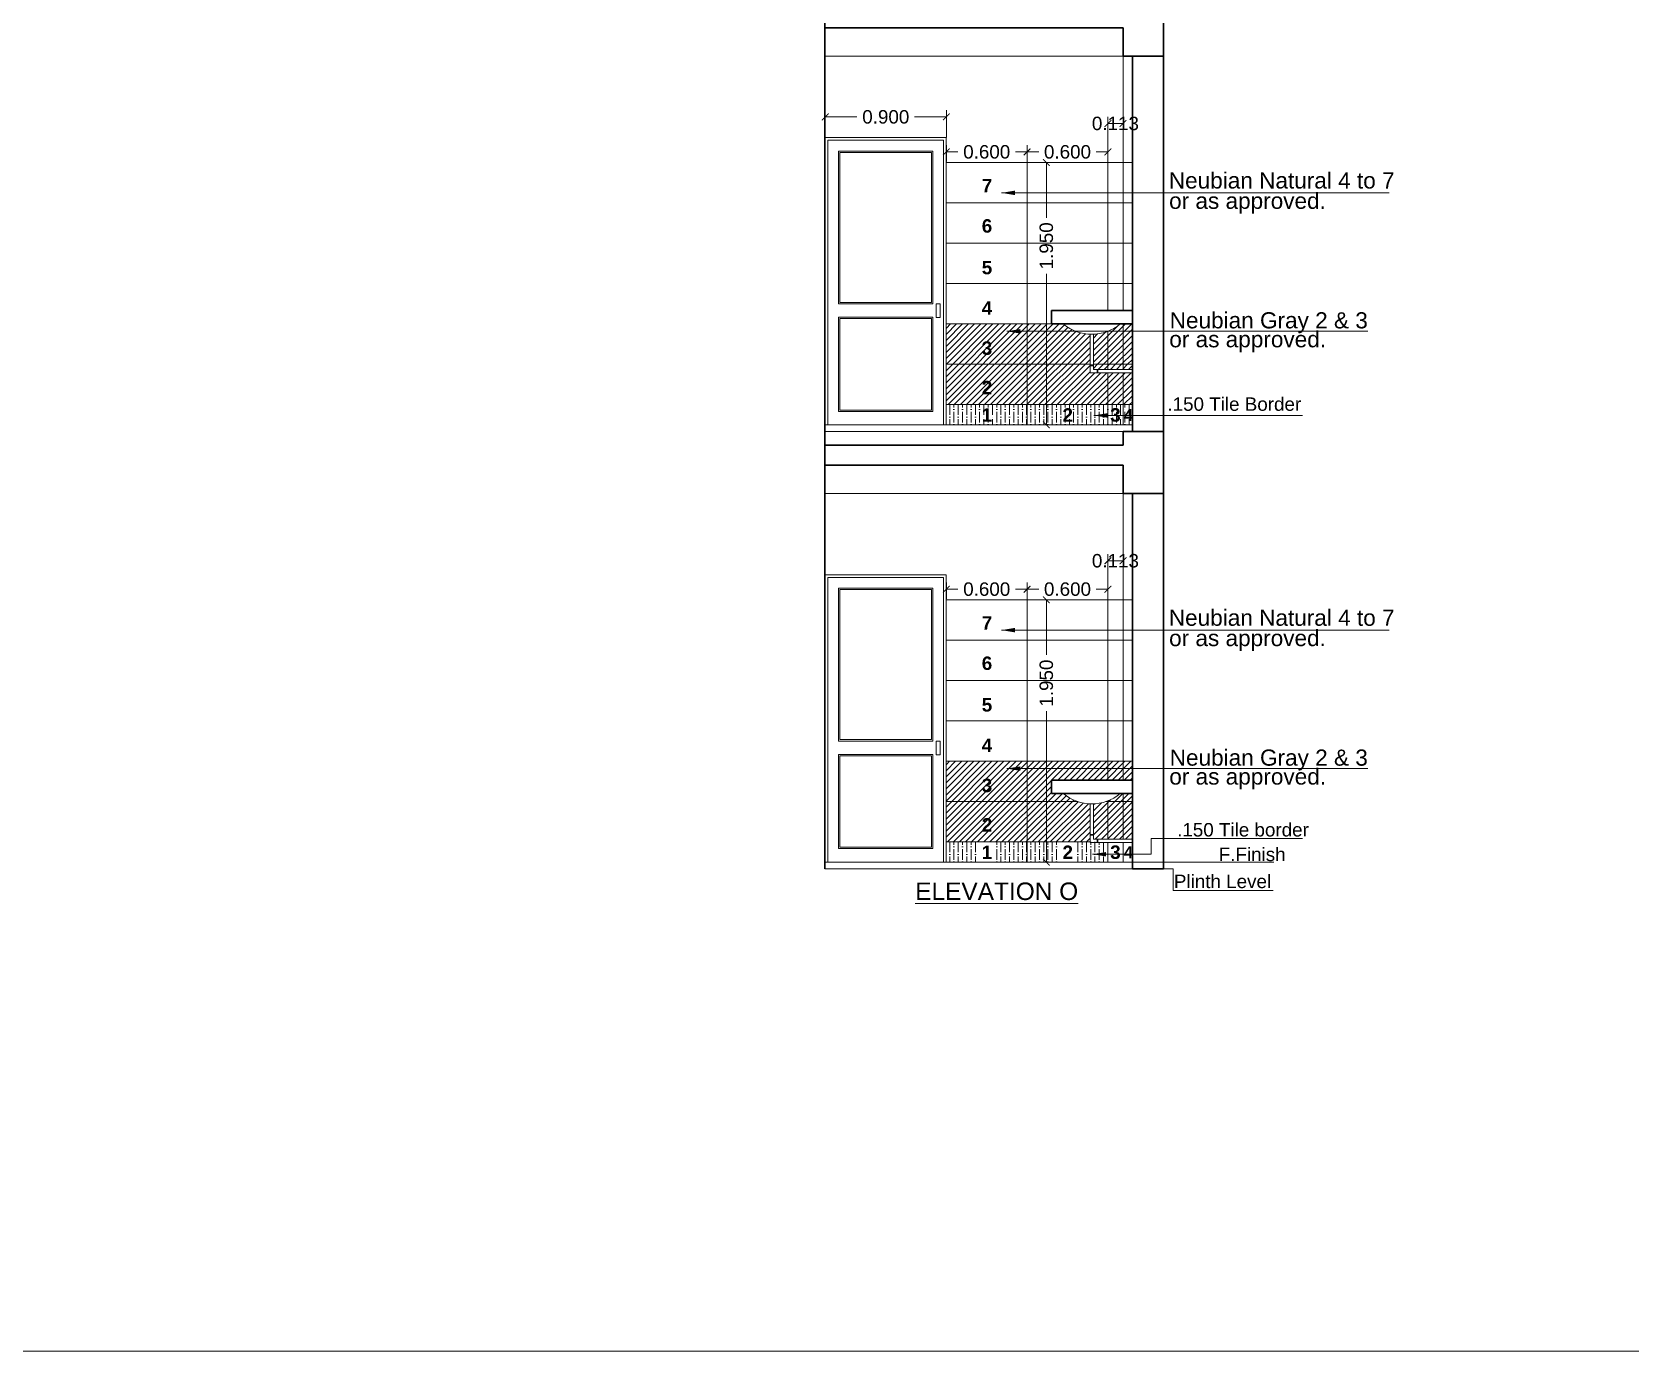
# Model space of a CAD drawing. Header units: millimetres. Extents: x 2733 to 5909, y 1038 to 2089.
# Drawn here: x 2879.37 to 2891.24, y 1038.23 to 1048.03 of the extents above; entities that cross this region are included whole.
import ezdxf

# ---------------------------------------------------------------- set-up
doc = ezdxf.new("R2010")
doc.units = ezdxf.units.MM
doc.header["$PDMODE"] = 35
doc.layers.get('0').update_dxf_attribs({"lineweight": 20})
doc.layers.get('Defpoints').update_dxf_attribs({"lineweight": 15})
for name, color, linetype, lineweight in [('beam', 43, 'Continuous', 20), ('Column', 251, 'Continuous', 30), ('DIM', 6, 'Continuous', 18), ('dim.1', 6, 'Continuous', 18), ('Door', 54, 'Continuous', 18), ('FLOOR FINISH', 10, 'Continuous', 15), ('FUR', 32, 'Continuous', 15), ('Hatch', 43, 'Continuous', 13), ('rcc', 5, 'Continuous', 30), ('slab', 150, 'Continuous', 30), ('TEXT', 7, 'Continuous', 15), ('Text-1', 240, 'Continuous', 15), ('TILE HATCH-2', 123, 'Continuous', 9), ('Tiles', 91, 'Continuous', 9), ('Tiles-Text', 230, 'Continuous', 18), ('Wall', 7, 'Continuous', 30), ('WALL TILE', 40, 'Continuous', 13)]:
    doc.layers.add(name, color=color, linetype=linetype, lineweight=lineweight)
doc.styles.add('dim-stylus bt', font='arial.ttf')
doc.styles.add('L120', font='arial.ttf', dxfattribs={"height": 0.6})
doc.styles.add('Tabrej', font='arial.ttf')
doc.dimstyles.new('DIMEN', dxfattribs={"dimtxt": 0.3, "dimasz": 0.25, "dimexe": 0.18, "dimexo": 0.0625, "dimgap": 0.09, "dimtad": 0, "dimdec": 3, "dimzin": 0, "dimdsep": 46, "dimtxsty": 'Tabrej', "dimcen": 0, "dimclrd": 256, "dimclre": 256, "dimclrt": 7, "dimadec": 0, "dimazin": 0, "dimtfac": 1, "dimtdec": 3, "dimtofl": 0, "dimtmove": 0, "dimatfit": 1, "dimfxl": 0, "dimtolj": 1, "dimtzin": 0, "dimlwd": -1, "dimlwe": -1, "dimarcsym": 0})
doc.dimstyles.new('Tabrej', dxfattribs={"dimtxt": 4, "dimasz": 0.45, "dimexe": 0.18, "dimexo": 0.0625, "dimgap": 0.09, "dimtad": 0, "dimdec": 3, "dimzin": 0, "dimdsep": 46, "dimtxsty": 'Tabrej', "dimcen": 0, "dimclrd": 256, "dimclre": 256, "dimclrt": 7, "dimaunit": 1, "dimadec": 3, "dimazin": 0, "dimtfac": 1, "dimtdec": 3, "dimtofl": 0, "dimtmove": 0, "dimatfit": 3, "dimfxl": 0, "dimtolj": 1, "dimtzin": 0, "dimlwd": -1, "dimlwe": -1, "dimarcsym": 0})
pattern_1 = [(45, (120.12881, -6.5), (-0.0224506403, 0.0224506403), [])]

# ---------------------------------------------------------------- blocks, each defined once
blk = doc.blocks.new('dg')
at = {"layer": 'Door', "ltscale": 0.05}
for p, q in [((2524.104, -1385.878), (2524.104, -1383.743)), ((2525.004, -1383.743), (2524.104, -1383.743)), ((2525.004, -1383.743), (2525.004, -1385.878))]:
    blk.add_line(p, q, dxfattribs=at)
at = {"layer": 'Door'}
blk.add_line((2524.104, -1385.878), (2525.004, -1385.878), dxfattribs=at)
at = {"layer": 'Door', "ltscale": 0.05}
blk.add_lwpolyline([(2524.124, -1385.878), (2524.124, -1383.763), (2524.984, -1383.763), (2524.984, -1385.878)], dxfattribs=at)
for points in [[(2524.204, -1383.843), (2524.904, -1383.843), (2524.904, -1384.978), (2524.204, -1384.978)], [(2524.214, -1383.853), (2524.894, -1383.853), (2524.894, -1384.968), (2524.214, -1384.968)], [(2524.149, -1384.98), (2524.179, -1384.98), (2524.179, -1385.08), (2524.149, -1385.08)], [(2524.204, -1385.078), (2524.904, -1385.078), (2524.904, -1385.778), (2524.204, -1385.778)], [(2524.214, -1385.088), (2524.894, -1385.088), (2524.894, -1385.768), (2524.214, -1385.768)]]:
    blk.add_lwpolyline(points, close=True, dxfattribs=at)
blk = doc.blocks.new('_ArchTick')
at = {"color": 0, "const_width": 0.15}
blk.add_lwpolyline([(-0.5, -0.5), (0.5, 0.5)], dxfattribs=at)
blk = doc.blocks.new('*D524')
at = {"layer": 'Defpoints', "color": 0, "lineweight": 15, "transparency": 16777216}
for p in [(2887.477, 1047.353), (2887.364, 1047.068), (2887.477, 1047.063)]:
    blk.add_point(p, dxfattribs=at)
at = {"layer": 'DIM', "transparency": 16777216}
for p, q in [((2887.364, 1047.07), (2887.364, 1047.403)), ((2887.364, 1047.353), (2887.477, 1047.353)), ((2887.477, 1047.065), (2887.477, 1047.403))]:
    blk.add_line(p, q, dxfattribs=at)
at = {"layer": 'DIM', "transparency": 16777216, "xscale": 0.05, "yscale": 0.05, "zscale": 0.05, "rotation": 180}
blk.add_blockref('_ArchTick', (2887.364, 1047.353), dxfattribs=at)
at = {"layer": 'DIM', "transparency": 16777216, "xscale": 0.05, "yscale": 0.05, "zscale": 0.05}
blk.add_blockref('_ArchTick', (2887.477, 1047.353), dxfattribs=at)
at = {"layer": 'DIM', "color": 7, "transparency": 16777216, "insert": (2887.42, 1047.353), "char_height": 0.1, "attachment_point": 5, "style": 'Tabrej'}
blk.add_mtext('\\A1;0.113', dxfattribs=at)
blk = doc.blocks.new('*D525')
at = {"layer": 'Defpoints', "color": 0, "lineweight": 15, "transparency": 16777216}
for p in [(2887.364, 1047.142), (2886.764, 1047.068), (2887.364, 1047.063)]:
    blk.add_point(p, dxfattribs=at)
at = {"layer": 'DIM', "transparency": 16777216}
for p, q in [((2886.764, 1047.07), (2886.764, 1047.192)), ((2886.764, 1047.142), (2886.85, 1047.142)), ((2887.364, 1047.142), (2887.277, 1047.142)), ((2887.364, 1047.065), (2887.364, 1047.192))]:
    blk.add_line(p, q, dxfattribs=at)
at = {"layer": 'DIM', "transparency": 16777216, "xscale": 0.05, "yscale": 0.05, "zscale": 0.05, "rotation": 180}
blk.add_blockref('_ArchTick', (2886.764, 1047.142), dxfattribs=at)
at = {"layer": 'DIM', "transparency": 16777216, "xscale": 0.05, "yscale": 0.05, "zscale": 0.05}
blk.add_blockref('_ArchTick', (2887.364, 1047.142), dxfattribs=at)
at = {"layer": 'DIM', "color": 7, "transparency": 16777216, "insert": (2887.064, 1047.142), "char_height": 0.1, "attachment_point": 5, "style": 'Tabrej'}
blk.add_mtext('\\A1;0.600', dxfattribs=at)
blk = doc.blocks.new('*D526')
at = {"layer": 'Defpoints', "color": 0, "lineweight": 15, "transparency": 16777216}
for p in [(2886.764, 1047.142), (2886.164, 1047.068), (2886.764, 1047.063)]:
    blk.add_point(p, dxfattribs=at)
at = {"layer": 'DIM', "transparency": 16777216}
for p, q in [((2886.164, 1047.07), (2886.164, 1047.192)), ((2886.164, 1047.142), (2886.25, 1047.142)), ((2886.764, 1047.142), (2886.677, 1047.142)), ((2886.764, 1047.065), (2886.764, 1047.192))]:
    blk.add_line(p, q, dxfattribs=at)
at = {"layer": 'DIM', "transparency": 16777216, "xscale": 0.05, "yscale": 0.05, "zscale": 0.05, "rotation": 180}
blk.add_blockref('_ArchTick', (2886.164, 1047.142), dxfattribs=at)
at = {"layer": 'DIM', "transparency": 16777216, "xscale": 0.05, "yscale": 0.05, "zscale": 0.05}
blk.add_blockref('_ArchTick', (2886.764, 1047.142), dxfattribs=at)
at = {"layer": 'DIM', "color": 7, "transparency": 16777216, "insert": (2886.464, 1047.142), "char_height": 0.1, "attachment_point": 5, "style": 'Tabrej'}
blk.add_mtext('\\A1;0.600', dxfattribs=at)
blk = doc.blocks.new('*D528')
at = {"layer": 'Defpoints', "color": 0, "lineweight": 15, "transparency": 16777216}
for p in [(2886.164, 1047.402), (2885.264, 1047.248), (2886.164, 1047.248)]:
    blk.add_point(p, dxfattribs=at)
at = {"layer": 'DIM', "transparency": 16777216}
for p, q in [((2885.264, 1047.25), (2885.264, 1047.452)), ((2886.164, 1047.25), (2886.164, 1047.452)), ((2885.264, 1047.402), (2885.5, 1047.402)), ((2886.164, 1047.402), (2885.927, 1047.402))]:
    blk.add_line(p, q, dxfattribs=at)
at = {"layer": 'DIM', "transparency": 16777216, "xscale": 0.05, "yscale": 0.05, "zscale": 0.05, "rotation": 180}
blk.add_blockref('_ArchTick', (2885.264, 1047.402), dxfattribs=at)
at = {"layer": 'DIM', "transparency": 16777216, "xscale": 0.05, "yscale": 0.05, "zscale": 0.05}
blk.add_blockref('_ArchTick', (2886.164, 1047.402), dxfattribs=at)
at = {"layer": 'DIM', "color": 7, "transparency": 16777216, "insert": (2885.714, 1047.402), "char_height": 0.1, "attachment_point": 5, "style": 'Tabrej'}
blk.add_mtext('\\A1;0.900', dxfattribs=at)
blk = doc.blocks.new('*D527')
at = {"layer": 'Defpoints', "color": 0, "lineweight": 15, "transparency": 16777216}
for p in [(2886.796, 1047.063), (2886.822, 1045.113), (2886.907, 1045.113)]:
    blk.add_point(p, dxfattribs=at)
at = {"layer": 'DIM', "transparency": 16777216}
for p, q in [((2886.797, 1047.063), (2886.957, 1047.063)), ((2886.907, 1047.063), (2886.907, 1046.653)), ((2886.907, 1045.113), (2886.907, 1046.235)), ((2886.823, 1045.113), (2886.957, 1045.113))]:
    blk.add_line(p, q, dxfattribs=at)
at = {"layer": 'DIM', "transparency": 16777216, "xscale": 0.05, "yscale": 0.05, "zscale": 0.05}
for p, rotation in [((2886.907, 1047.063), 90), ((2886.907, 1045.113), 270)]:
    blk.add_blockref('_ArchTick', p, dxfattribs=dict(at, rotation=rotation))
at = {"layer": 'DIM', "color": 7, "transparency": 16777216, "insert": (2886.907, 1046.444), "char_height": 0.1, "attachment_point": 5, "rotation": 90, "style": 'Tabrej'}
blk.add_mtext('\\A1;1.950', dxfattribs=at)
blk = doc.blocks.new('*D529')
at = {"layer": 'Defpoints', "color": 0, "lineweight": 15, "transparency": 16777216}
for p in [(2887.477, 1044.103), (2887.364, 1043.818), (2887.477, 1043.813)]:
    blk.add_point(p, dxfattribs=at)
at = {"layer": 'DIM', "transparency": 16777216}
for p, q in [((2887.364, 1043.82), (2887.364, 1044.153)), ((2887.477, 1043.815), (2887.477, 1044.153)), ((2887.364, 1044.103), (2887.477, 1044.103))]:
    blk.add_line(p, q, dxfattribs=at)
at = {"layer": 'DIM', "transparency": 16777216, "xscale": 0.05, "yscale": 0.05, "zscale": 0.05, "rotation": 180}
blk.add_blockref('_ArchTick', (2887.364, 1044.103), dxfattribs=at)
at = {"layer": 'DIM', "transparency": 16777216, "xscale": 0.05, "yscale": 0.05, "zscale": 0.05}
blk.add_blockref('_ArchTick', (2887.477, 1044.103), dxfattribs=at)
at = {"layer": 'DIM', "color": 7, "transparency": 16777216, "insert": (2887.42, 1044.103), "char_height": 0.1, "attachment_point": 5, "style": 'Tabrej'}
blk.add_mtext('\\A1;0.113', dxfattribs=at)
blk = doc.blocks.new('*D530')
at = {"layer": 'Defpoints', "color": 0, "lineweight": 15, "transparency": 16777216}
for p in [(2887.364, 1043.892), (2886.764, 1043.818), (2887.364, 1043.813)]:
    blk.add_point(p, dxfattribs=at)
at = {"layer": 'DIM', "transparency": 16777216}
for p, q in [((2886.764, 1043.82), (2886.764, 1043.942)), ((2886.764, 1043.892), (2886.85, 1043.892)), ((2887.364, 1043.892), (2887.277, 1043.892)), ((2887.364, 1043.815), (2887.364, 1043.942))]:
    blk.add_line(p, q, dxfattribs=at)
at = {"layer": 'DIM', "transparency": 16777216, "xscale": 0.05, "yscale": 0.05, "zscale": 0.05, "rotation": 180}
blk.add_blockref('_ArchTick', (2886.764, 1043.892), dxfattribs=at)
at = {"layer": 'DIM', "transparency": 16777216, "xscale": 0.05, "yscale": 0.05, "zscale": 0.05}
blk.add_blockref('_ArchTick', (2887.364, 1043.892), dxfattribs=at)
at = {"layer": 'DIM', "color": 7, "transparency": 16777216, "insert": (2887.064, 1043.892), "char_height": 0.1, "attachment_point": 5, "style": 'Tabrej'}
blk.add_mtext('\\A1;0.600', dxfattribs=at)
blk = doc.blocks.new('*D531')
at = {"layer": 'Defpoints', "color": 0, "lineweight": 15, "transparency": 16777216}
for p in [(2886.764, 1043.892), (2886.164, 1043.818), (2886.764, 1043.813)]:
    blk.add_point(p, dxfattribs=at)
at = {"layer": 'DIM', "transparency": 16777216}
for p, q in [((2886.164, 1043.82), (2886.164, 1043.942)), ((2886.164, 1043.892), (2886.25, 1043.892)), ((2886.764, 1043.892), (2886.677, 1043.892)), ((2886.764, 1043.815), (2886.764, 1043.942))]:
    blk.add_line(p, q, dxfattribs=at)
at = {"layer": 'DIM', "transparency": 16777216, "xscale": 0.05, "yscale": 0.05, "zscale": 0.05, "rotation": 180}
blk.add_blockref('_ArchTick', (2886.164, 1043.892), dxfattribs=at)
at = {"layer": 'DIM', "transparency": 16777216, "xscale": 0.05, "yscale": 0.05, "zscale": 0.05}
blk.add_blockref('_ArchTick', (2886.764, 1043.892), dxfattribs=at)
at = {"layer": 'DIM', "color": 7, "transparency": 16777216, "insert": (2886.464, 1043.892), "char_height": 0.1, "attachment_point": 5, "style": 'Tabrej'}
blk.add_mtext('\\A1;0.600', dxfattribs=at)
blk = doc.blocks.new('*D532')
at = {"layer": 'Defpoints', "color": 0, "lineweight": 15, "transparency": 16777216}
for p in [(2886.796, 1043.813), (2886.822, 1041.863), (2886.907, 1041.863)]:
    blk.add_point(p, dxfattribs=at)
at = {"layer": 'DIM', "transparency": 16777216}
for p, q in [((2886.797, 1043.813), (2886.957, 1043.813)), ((2886.907, 1043.813), (2886.907, 1043.403)), ((2886.907, 1041.863), (2886.907, 1042.985)), ((2886.823, 1041.863), (2886.957, 1041.863))]:
    blk.add_line(p, q, dxfattribs=at)
at = {"layer": 'DIM', "transparency": 16777216, "xscale": 0.05, "yscale": 0.05, "zscale": 0.05}
for p, rotation in [((2886.907, 1043.813), 90), ((2886.907, 1041.863), 270)]:
    blk.add_blockref('_ArchTick', p, dxfattribs=dict(at, rotation=rotation))
at = {"layer": 'DIM', "color": 7, "transparency": 16777216, "insert": (2886.907, 1043.194), "char_height": 0.1, "attachment_point": 5, "rotation": 90, "style": 'Tabrej'}
blk.add_mtext('\\A1;1.950', dxfattribs=at)

msp = doc.modelspace()

# ---------------------------------------------------------------- hatches: boundary and pattern name
at = {"layer": 'Hatch', "lineweight": 15}
h = msp.add_hatch(dxfattribs=at)
h.set_pattern_fill('ANSI36', color=256, scale=0.01, angle=45, style=0)
h.set_pattern_definition([(90, (120.12881, -6.5), (-0.03175, 0.0555625), [0.079375, -0.015875, 0, -0.015875])])
h.paths.add_polyline_path([(2886.7639, 1045.2635), (2886.1639, 1045.2635), (2886.1639, 1045.1135), (2886.7639, 1045.1135)])
h.paths.add_polyline_path([(2887.3639, 1045.2635), (2886.7639, 1045.2635), (2886.7639, 1045.1135), (2887.3639, 1045.1135)])
h.paths.add_polyline_path([(2887.4766, 1045.2635), (2887.3639, 1045.2635), (2887.3639, 1045.1135), (2887.4766, 1045.1135)], flags=16)
h.paths.add_polyline_path([(2887.5466, 1045.2635), (2887.4766, 1045.2635), (2887.4766, 1045.1135), (2887.5466, 1045.1135)], flags=16)
h.paths.add_polyline_path([(2886.4079, 1045.0818), (2886.5356, 1045.0818), (2886.5356, 1045.2878), (2886.4079, 1045.2878)], flags=9)
h.paths.add_polyline_path([(2887.0038, 1045.0818), (2887.1315, 1045.0818), (2887.1315, 1045.2878), (2887.0038, 1045.2878)], flags=9)
h.paths.add_polyline_path([(2887.3565, 1045.0826), (2887.4842, 1045.0826), (2887.4842, 1045.2887), (2887.3565, 1045.2887)], flags=9)
h.paths.add_polyline_path([(2887.4607, 1045.0943), (2887.5731, 1045.0943), (2887.5731, 1045.2757), (2887.4607, 1045.2757)], flags=9)
h = msp.add_hatch(dxfattribs=at)
h.set_pattern_fill('ANSI36', color=256, scale=0.01, angle=45, style=0)
h.set_pattern_definition([(90, (120.12881, -9.75), (-0.03175, 0.0555625), [0.079375, -0.015875, 0, -0.015875])])
h.paths.add_polyline_path([(2886.7639, 1042.0135), (2886.1639, 1042.0135), (2886.1639, 1041.8635), (2886.7639, 1041.8635)])
h.paths.add_polyline_path([(2887.4766, 1042.0097), (2887.3639, 1042.0097), (2887.3639, 1041.8635), (2887.4766, 1041.8635)])
h.paths.add_polyline_path([(2887.5466, 1042.0097), (2887.4766, 1042.0097), (2887.4766, 1041.8635), (2887.5466, 1041.8635)])
h.paths.add_polyline_path([(2886.4079, 1041.8635), (2886.5356, 1041.8635), (2886.5356, 1042.0135), (2886.4079, 1042.0135)], flags=17)
h.paths.add_polyline_path([(2887.0038, 1041.8635), (2887.1315, 1041.8635), (2887.1315, 1042.0135), (2887.0038, 1042.0135)], flags=17)
h.paths.add_polyline_path([(2887.3565, 1041.8635), (2887.4842, 1041.8635), (2887.4842, 1042.0097), (2887.3565, 1042.0097)])
h.paths.add_polyline_path([(2887.4607, 1041.8635), (2887.5466, 1041.8635), (2887.5466, 1042.0097), (2887.4607, 1042.0097)])
h.paths.add_polyline_path([(2887.3639, 1042.0097), (2887.2901, 1042.0097), (2887.2901, 1042.0135), (2886.7639, 1042.0135), (2886.7639, 1041.8635), (2887.3639, 1041.8635)])
at = {"layer": 'TILE HATCH-2'}
h = msp.add_hatch(dxfattribs=at)
h.set_pattern_fill('ANSI31', color=256, scale=0.01, style=0)
h.set_pattern_definition(pattern_1)
h.paths.add_polyline_path([(2886.7639, 1045.8635), (2886.1639, 1045.8635), (2886.1639, 1045.5635), (2886.7639, 1045.5635)])
h.paths.add_polyline_path([(2886.7639, 1045.5635), (2886.1639, 1045.5635), (2886.1639, 1045.2635), (2886.7639, 1045.2635)])
h.paths.add_polyline_path([(2887.3639, 1045.4997), (2887.2315, 1045.4997), (2887.2315, 1045.5635), (2886.7639, 1045.5635), (2886.7639, 1045.2635), (2887.3639, 1045.2635)])
h.paths.add_polyline_path([(2887.2315, 1045.7866, -0.1661889), (2887.0318, 1045.8635), (2886.944, 1045.8635), (2886.7639, 1045.8635), (2886.7639, 1045.5635), (2887.2315, 1045.5635)])
h.paths.add_polyline_path([(2887.3639, 1045.8089, -0.0834173), (2887.2565, 1045.7866), (2887.2565, 1045.5635), (2887.3639, 1045.5635)])
h.paths.add_polyline_path([(2887.4766, 1045.863), (2887.4558, 1045.863, -0.0811576), (2887.3639, 1045.8089), (2887.3639, 1045.5635), (2887.4766, 1045.5635)])
h.paths.add_polyline_path([(2887.5466, 1045.863), (2887.4766, 1045.863), (2887.4766, 1045.5635), (2887.5466, 1045.5635)])
h.paths.add_polyline_path([(2887.4766, 1045.4997), (2887.3639, 1045.4997), (2887.3639, 1045.2635), (2887.4766, 1045.2635)])
h.paths.add_polyline_path([(2887.5466, 1045.4997), (2887.4766, 1045.4997), (2887.4766, 1045.2635), (2887.5466, 1045.2635)])
h.paths.add_polyline_path([(2886.4024, 1045.5791), (2886.5301, 1045.5791), (2886.5301, 1045.7852), (2886.4024, 1045.7852)], flags=24)
h.paths.add_polyline_path([(2886.4038, 1045.2856), (2886.5315, 1045.2856), (2886.5315, 1045.4917), (2886.4038, 1045.4917)], flags=24)
h = msp.add_hatch(dxfattribs=at)
h.set_pattern_fill('ANSI31', color=256, scale=0.01, style=0)
h.set_pattern_definition(pattern_1)
h.paths.add_polyline_path([(2887.4766, 1045.5635), (2887.3639, 1045.5635), (2887.3639, 1045.5247), (2887.4766, 1045.5247)])
h.paths.add_polyline_path([(2887.5466, 1045.5635), (2887.4766, 1045.5635), (2887.4766, 1045.5247), (2887.5466, 1045.5247)])
h.paths.add_polyline_path([(2887.3639, 1045.5635), (2887.2565, 1045.5635), (2887.2565, 1045.5247), (2887.3639, 1045.5247)])
h = msp.add_hatch(dxfattribs=at)
h.set_pattern_fill('ANSI31', color=256, scale=0.01, style=0)
h.set_pattern_definition([(45, (120.12881, 0), (-0.0224506403, 0.0224506403), [])])
h.paths.add_polyline_path([(2886.7639, 1042.3135), (2886.1639, 1042.3135), (2886.1639, 1042.0135), (2886.7639, 1042.0135)])
h.paths.add_polyline_path([(2886.7639, 1042.6135), (2886.1639, 1042.6135), (2886.1639, 1042.3135), (2886.7639, 1042.3135)])
h.paths.add_polyline_path([(2887.3639, 1042.6135), (2886.7639, 1042.6135), (2886.7639, 1042.3135), (2887.1392, 1042.3135, -0.0937765), (2887.0318, 1042.3735), (2886.944, 1042.3735), (2886.944, 1042.4735), (2887.3639, 1042.4735)])
h.paths.add_polyline_path([(2887.2315, 1042.2966, -0.0713013), (2887.1392, 1042.3135), (2886.7639, 1042.3135), (2886.7639, 1042.0135), (2887.2315, 1042.0135)])
h.paths.add_polyline_path([(2887.4766, 1042.3135), (2887.3639, 1042.3135), (2887.3639, 1042.0347), (2887.4766, 1042.0347)])
h.paths.add_polyline_path([(2887.5466, 1042.3135), (2887.4766, 1042.3135), (2887.4766, 1042.0347), (2887.5466, 1042.0347)])
h.paths.add_polyline_path([(2887.3639, 1042.3135), (2887.3489, 1042.3135, -0.0713013), (2887.2565, 1042.2966), (2887.2565, 1042.0347), (2887.3639, 1042.0347)])
h.paths.add_polyline_path([(2887.4766, 1042.3735), (2887.4563, 1042.3735, -0.0816399), (2887.3639, 1042.3189), (2887.3639, 1042.3135), (2887.4766, 1042.3135)])
h.paths.add_polyline_path([(2887.5466, 1042.3735), (2887.4766, 1042.3735), (2887.4766, 1042.3135), (2887.5466, 1042.3135)])
h.paths.add_polyline_path([(2887.5466, 1042.6135), (2887.4766, 1042.6135), (2887.4766, 1042.4735), (2887.5466, 1042.4735)])
h.paths.add_polyline_path([(2887.4766, 1042.6135), (2887.3639, 1042.6135), (2887.3639, 1042.4735), (2887.4766, 1042.4735)])
h.paths.add_polyline_path([(2886.4038, 1042.0356), (2886.5315, 1042.0356), (2886.5315, 1042.2417), (2886.4038, 1042.2417)], flags=24)
h.paths.add_polyline_path([(2886.4024, 1042.3291), (2886.5301, 1042.3291), (2886.5301, 1042.5352), (2886.4024, 1042.5352)], flags=24)

# ---------------------------------------------------------------- linework, layer by layer
at = {"lineweight": 15}
msp.add_lwpolyline([(2938.3735, 1070.8574), (2828.4272, 1070.8574), (2828.4272, 1038.2298), (2938.3735, 1038.2298)], close=True, dxfattribs=at)
at = {"layer": 'beam', "lineweight": 15}
for p, q in [((2885.2605, 1047.8535), (2887.4766, 1047.8535)), ((2885.2605, 1044.6035), (2887.4766, 1044.6035))]:
    msp.add_line(p, q, dxfattribs=at)
at = {"layer": 'Column', "lineweight": 15}
for p, q in [((2887.4766, 1047.0635), (2887.4766, 1047.8535)), ((2887.4766, 1043.8135), (2887.4766, 1044.6035))]:
    msp.add_line(p, q, dxfattribs=at)
at = {"layer": 'DIM', "ltscale": 0.05}
for p, q in [((2887.5466, 1041.8625), (2888.5968, 1041.8625)), ((2887.5466, 1041.8125), (2887.85, 1041.8125)), ((2887.5466, 1041.8125), (2887.85, 1041.8125)), ((2887.85, 1041.8125), (2887.85, 1041.6528)), ((2887.85, 1041.6528), (2888.5911, 1041.6528))]:
    msp.add_line(p, q, dxfattribs=at)
at = {"layer": 'dim.1', "ltscale": 0.02}
msp.add_line((2887.6849, 1042.0382), (2888.8105, 1042.0382), dxfattribs=at)
at = {"layer": 'FLOOR FINISH', "lineweight": 15}
for p, q in [((2885.2605, 1045.1135), (2887.5466, 1045.1135)), ((2885.2605, 1045.0635), (2887.4766, 1045.0635)), ((2885.2605, 1041.8635), (2887.5466, 1041.8635)), ((2885.2605, 1041.8135), (2887.5466, 1041.8135))]:
    msp.add_line(p, q, dxfattribs=at)
at = {"layer": 'FUR'}
for p, q in [((2887.2315, 1045.7864), (2887.2315, 1045.4997)), ((2887.2565, 1045.7864), (2887.2565, 1045.5247)), ((2887.2565, 1045.5583), (2887.2315, 1045.5583)), ((2887.2565, 1045.5528), (2887.2315, 1045.5528)), ((2887.2315, 1045.4997), (2887.5466, 1045.4997)), ((2887.2565, 1045.5247), (2887.5466, 1045.5247)), ((2887.2846, 1045.5247), (2887.2846, 1045.4997)), ((2887.2901, 1045.5247), (2887.2901, 1045.4997)), ((2887.2315, 1042.2964), (2887.2315, 1042.0097)), ((2887.2565, 1042.2964), (2887.2565, 1042.0347)), ((2887.2565, 1042.0683), (2887.2315, 1042.0683)), ((2887.2565, 1042.0628), (2887.2315, 1042.0628)), ((2887.2315, 1042.0097), (2887.5466, 1042.0097)), ((2887.2565, 1042.0347), (2887.5466, 1042.0347)), ((2887.2846, 1042.0347), (2887.2846, 1042.0097)), ((2887.2901, 1042.0347), (2887.2901, 1042.0097))]:
    msp.add_line(p, q, dxfattribs=at)
for centre in [(2887.244, 1046.1172), (2887.244, 1042.6272)]:
    msp.add_arc(centre, 0.3308, 230.09182, 309.90818, dxfattribs=at)
at = {"layer": 'rcc'}
for points in [[(2885.2605, 1048.2135), (2887.4766, 1048.2135), (2887.4766, 1048.3135), (2887.7766, 1048.3135), (2887.7766, 1047.8535), (2887.4766, 1047.8535), (2887.4766, 1048.0635), (2885.2605, 1048.0635)], [(2885.2605, 1044.9635), (2887.4766, 1044.9635), (2887.4766, 1045.0635), (2887.7766, 1045.0635), (2887.7766, 1044.6035), (2887.4766, 1044.6035), (2887.4766, 1044.8135), (2885.2605, 1044.8135)]]:
    msp.add_lwpolyline(points, dxfattribs=at)
at = {"layer": 'slab'}
for p, q in [((2887.5466, 1045.9635), (2886.944, 1045.9635)), ((2886.944, 1045.9635), (2886.944, 1045.8635)), ((2887.5466, 1045.8635), (2886.944, 1045.8635)), ((2887.5466, 1042.4735), (2886.944, 1042.4735)), ((2886.944, 1042.4735), (2886.944, 1042.3735)), ((2887.5466, 1042.3735), (2886.944, 1042.3735))]:
    msp.add_line(p, q, dxfattribs=at)
at = {"layer": 'Tiles', "lineweight": 15}
for p, q in [((2886.1639, 1047.0635), (2887.5466, 1047.0635)), ((2886.7639, 1045.1135), (2886.7639, 1047.0635)), ((2887.3639, 1045.9635), (2887.3639, 1047.0635)), ((2887.4766, 1045.9635), (2887.4766, 1047.0635)), ((2886.1639, 1046.7635), (2887.5466, 1046.7635)), ((2886.1639, 1046.4635), (2887.5466, 1046.4635)), ((2886.1639, 1046.1635), (2887.5466, 1046.1635)), ((2886.1639, 1045.8635), (2887.5466, 1045.8635)), ((2887.3639, 1045.5247), (2887.3639, 1045.8089)), ((2887.4766, 1045.5247), (2887.4766, 1045.8635)), ((2886.1639, 1045.5635), (2887.2315, 1045.5635)), ((2887.2565, 1045.5635), (2887.5466, 1045.5635)), ((2887.3639, 1045.1135), (2887.3639, 1045.4997)), ((2887.4766, 1045.1135), (2887.4766, 1045.4997)), ((2886.1639, 1045.2635), (2887.5466, 1045.2635)), ((2886.1639, 1043.8135), (2887.5466, 1043.8135)), ((2886.7639, 1041.8635), (2886.7639, 1043.8135)), ((2887.3639, 1042.4735), (2887.3639, 1043.8135)), ((2887.4766, 1042.4735), (2887.4766, 1043.8135)), ((2886.1639, 1043.5135), (2887.5466, 1043.5135)), ((2886.1639, 1043.2135), (2887.5466, 1043.2135)), ((2886.1639, 1042.9135), (2887.5466, 1042.9135)), ((2886.1639, 1042.6135), (2887.5466, 1042.6135)), ((2887.4766, 1042.0347), (2887.4766, 1042.3735)), ((2886.1639, 1042.3135), (2887.1392, 1042.3135)), ((2887.3489, 1042.3135), (2887.5466, 1042.3135)), ((2887.3639, 1042.0347), (2887.3639, 1042.3189)), ((2886.1639, 1042.0135), (2887.2315, 1042.0135)), ((2887.3639, 1041.8635), (2887.3639, 1042.0097)), ((2887.4766, 1041.8635), (2887.4766, 1042.0097))]:
    msp.add_line(p, q, dxfattribs=at)
at = {"layer": 'Wall'}
msp.add_line((2885.2605, 1055.9135), (2885.2605, 1041.8135), dxfattribs=at)
for points in [[(2887.5466, 1045.0635), (2887.7766, 1045.0635), (2887.7766, 1047.8535), (2887.5466, 1047.8535)], [(2887.5466, 1041.8135), (2887.7766, 1041.8135), (2887.7766, 1044.6035), (2887.5466, 1044.6035)]]:
    msp.add_lwpolyline(points, close=True, dxfattribs=at)
at = {"layer": 'WALL TILE', "ltscale": 0.05}
msp.add_line((2887.4558, 1045.863), (2887.5466, 1045.863), dxfattribs=at)

# ---------------------------------------------------------------- block references
at = {"layer": 'Door', "linetype": 'Continuous', "xscale": -1}
for p in [(5410.2675, 2430.9917), (5410.2675, 2427.7417)]:
    msp.add_blockref('dg', p, dxfattribs=at)

# ---------------------------------------------------------------- texts
at = {"layer": 'TEXT', "char_height": 0.1, "width": 1.137347, "attachment_point": 3, "style": 'L120'}
for s, insert in [('{\\fArial|b0|i0|c0|p34; .150 Tile Border}', (2888.8002, 1045.3178)), ('.150 Tile border', (2888.857, 1042.1541)), ('F.Finish', (2888.6845, 1041.9714)), ('{\\fArial|b0|i0|c0|p34;Plinth Level \\H0.99998x; }', (2888.5769, 1041.7705))]:
    msp.add_mtext(s, dxfattribs=dict(at, insert=insert))
at = {"layer": 'TEXT', "insert": (2885.0937, 1041.712), "char_height": 0.13, "attachment_point": 1, "style": 'Tabrej'}
msp.add_mtext_dynamic_manual_height_columns('\\pi0.83894;{\\LELEVATION O}', width=2.866415, gutter_width=24, heights=[0], dxfattribs=at)
at = {"layer": 'Text-1', "linetype": 'Continuous', "style": 'dim-stylus bt'}
for s, p in [('        Neubian Natural 4 to 7', (2887.4442, 1046.8699)), ('        Neubian Natural 4 to 7', (2887.4442, 1046.8699)), ('or as approved.', (2887.8189, 1046.7188)), ('or as approved.', (2887.8189, 1046.7188)), ('     Neubian Gray 2 & 3', (2887.5904, 1045.8304)), ('     Neubian Gray 2 & 3', (2887.5904, 1045.8304)), ('or as approved.', (2887.8203, 1045.6898)), ('or as approved.', (2887.8203, 1045.6898)), ('        Neubian Natural 4 to 7', (2887.4442, 1043.6199)), ('or as approved.', (2887.8189, 1043.4688)), ('     Neubian Gray 2 & 3', (2887.5904, 1042.5804)), ('or as approved.', (2887.8203, 1042.4398))]:
    msp.add_text(s, height=0.12, dxfattribs=at).set_placement(p)
at = {"layer": 'Tiles-Text', "width": 0.096954, "attachment_point": 5, "style": 'dim-stylus bt'}
for s, insert, char_height in [('{\\fArial|b1|i0|c0|p34;7}', (2886.4659, 1046.8912), 0.1), ('{\\fArial|b1|i0|c0|p34;6}', (2886.4659, 1046.5912), 0.1), ('{\\fArial|b1|i0|c0|p34;5}', (2886.4659, 1046.2817), 0.1), ('{\\fArial|b1|i0|c0|p34;4}', (2886.4659, 1045.9818), 0.1), ('{\\fArial|b1|i0|c0|p34;3}', (2886.4659, 1045.6831), 0.1), ('{\\fArial|b1|i0|c0|p34;2}', (2886.4659, 1045.3905), 0.1), ('{\\fArial|b1|i0|c0|p34;1}', (2886.4659, 1045.1866), 0.1), ('{\\fArial|b1|i0|c0|p34;2}', (2887.0659, 1045.1866), 0.1), ('{\\fArial|b1|i0|c0|p34;3}', (2887.42, 1045.1866), 0.1), ('{\\fArial|b1|i0|c0|p34;4}', (2887.5167, 1045.1866), 0.088), ('{\\fArial|b1|i0|c0|p34;7}', (2886.4659, 1043.6412), 0.1), ('{\\fArial|b1|i0|c0|p34;6}', (2886.4659, 1043.3412), 0.1), ('{\\fArial|b1|i0|c0|p34;5}', (2886.4659, 1043.0317), 0.1), ('{\\fArial|b1|i0|c0|p34;4}', (2886.4659, 1042.7318), 0.1), ('{\\fArial|b1|i0|c0|p34;3}', (2886.4659, 1042.4331), 0.1), ('{\\fArial|b1|i0|c0|p34;2}', (2886.4659, 1042.1405), 0.1), ('{\\fArial|b1|i0|c0|p34;1}', (2886.4659, 1041.9366), 0.1), ('{\\fArial|b1|i0|c0|p34;2}', (2887.0659, 1041.9366), 0.1), ('{\\fArial|b1|i0|c0|p34;3}', (2887.42, 1041.9366), 0.1), ('{\\fArial|b1|i0|c0|p34;4}', (2887.5167, 1041.9366), 0.088)]:
    msp.add_mtext(s, dxfattribs=dict(at, insert=insert, char_height=char_height))

# ---------------------------------------------------------------- dimensions: what is measured, and where the dimension line sits
at = {"layer": 'DIM'}
for base, p1, p2, picture, middle in [((2886.1639, 1047.4025), (2885.2639, 1047.2485), (2886.1639, 1047.2485), '*D528', (2885.7139, 1047.4025)), ((2886.7639, 1047.1424), (2886.1639, 1047.0685), (2886.7639, 1047.0635), '*D526', (2886.4639, 1047.1424)), ((2887.3639, 1047.1424), (2886.7639, 1047.0685), (2887.3639, 1047.0635), '*D525', (2887.0639, 1047.1424)), ((2886.7639, 1043.8924), (2886.1639, 1043.8185), (2886.7639, 1043.8135), '*D531', (2886.4639, 1043.8924)), ((2887.3639, 1043.8924), (2886.7639, 1043.8185), (2887.3639, 1043.8135), '*D530', (2887.0639, 1043.8924))]:
    dim = msp.add_linear_dim(base=base, p1=p1, p2=p2, dimstyle='DIMEN', override={"dimscale": 0.5, "dimtxt": 0.2, "dimasz": 0.1, "dimexe": 0.1, "dimexo": 0.003, "dimblk1": 'ArchTick', "dimblk2": 'ArchTick', "dimsah": 1}, dxfattribs=at)
    dim.commit()
    dim.dimension.update_dxf_attribs({"geometry": picture, "text_midpoint": middle})
for base, p1, p2, picture, middle in [((2887.4766, 1047.3532), (2887.3639, 1047.0685), (2887.4766, 1047.0635), '*D524', (2887.4202, 1047.3532)), ((2887.4766, 1044.1032), (2887.3639, 1043.8185), (2887.4766, 1043.8135), '*D529', (2887.4202, 1044.1032))]:
    dim = msp.add_linear_dim(base=base, p1=p1, p2=p2, dimstyle='DIMEN', override={"dimscale": 0.5, "dimtxt": 0.2, "dimasz": 0.1, "dimexe": 0.1, "dimexo": 0.003, "dimblk1": 'ArchTick', "dimblk2": 'ArchTick', "dimsah": 1}, dxfattribs=at)
    dim.commit()
    dim.dimension.update_dxf_attribs({"geometry": picture, "text_midpoint": middle, "dimtype": 160})
for base, p1, p2, picture, middle in [((2886.9068, 1045.1125), (2886.7958, 1047.0625), (2886.8215, 1045.1125), '*D527', (2886.9068, 1046.4442)), ((2886.9068, 1041.8625), (2886.7958, 1043.8125), (2886.8215, 1041.8625), '*D532', (2886.9068, 1043.1942))]:
    dim = msp.add_linear_dim(base=base, p1=p1, p2=p2, angle=90, dimstyle='DIMEN', override={"dimscale": 0.5, "dimtxt": 0.2, "dimasz": 0.1, "dimexe": 0.1, "dimexo": 0.003, "dimblk1": 'ArchTick', "dimblk2": 'ArchTick', "dimsah": 1}, dxfattribs=at)
    dim.commit()
    dim.dimension.update_dxf_attribs({"geometry": picture, "text_midpoint": middle, "dimtype": 160})

# ---------------------------------------------------------------- leaders
at = {"layer": 'dim.1', "ltscale": 0.02}
for points in [[(2886.5731, 1046.8377), (2889.4544, 1046.8377)], [(2886.5731, 1046.8377), (2889.4544, 1046.8377)], [(2886.6132, 1045.8087), (2889.2956, 1045.8087)], [(2886.6132, 1045.8087), (2889.2956, 1045.8087)], [(2887.26, 1045.1833), (2888.8097, 1045.1833)], [(2886.5731, 1043.5877), (2889.4544, 1043.5877)], [(2886.6132, 1042.5587), (2889.2956, 1042.5587)], [(2887.251, 1041.9222), (2887.6849, 1041.9222), (2887.6849, 1042.0382)]]:
    msp.add_leader(points, dimstyle='Tabrej', override={"dimasz": 0.1}, dxfattribs=at)

doc.saveas('drawing.dxf')
